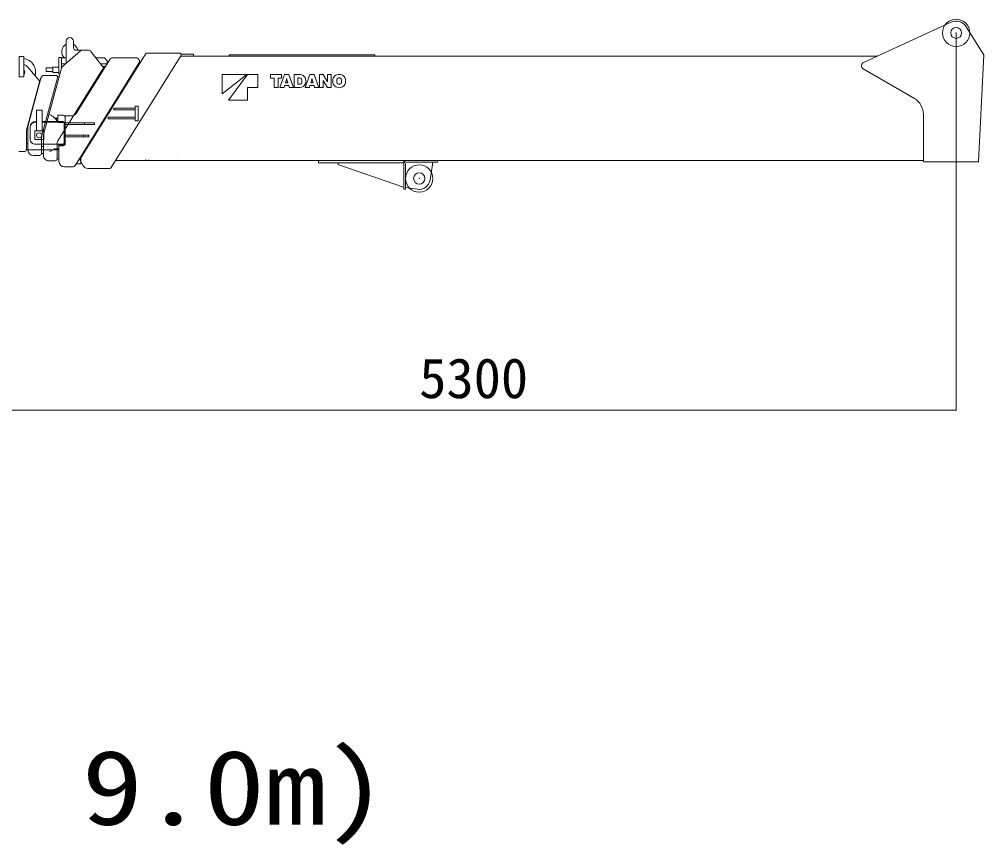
# Model space of a CAD drawing. Units: millimetres, scale not verified. Extents: x -42060 to 41922, y -35725 to 35822.
# Drawn here: x 3040 to 8339, y 322 to 4859 of the extents above; entities that cross this region are included whole.
import ezdxf
from ezdxf.enums import TextEntityAlignment as Align

# ---------------------------------------------------------------- set-up
doc = ezdxf.new("R2010")
doc.units = ezdxf.units.MM
doc.header["$LTSCALE"] = 300
doc.header["$PDMODE"] = 32
doc.header["$PDSIZE"] = 150
doc.layers.add('0-0_0', color=7, linetype='Continuous', lineweight=18)
doc.styles.add('ＭＳ ゴシック', font='')
doc.styles.get('ＭＳ ゴシック').set_extended_font_data('MS Gothic')

# ---------------------------------------------------------------- blocks, each defined once
blk = doc.blocks.new('_OPEN30')
at = {"layer": '0-0_0'}
blk.add_line((0, 0), (-1, 0), dxfattribs=at)
blk.add_lwpolyline([(-1, 0.3), (0, 0), (-1, -0.3)], dxfattribs=at)

msp = doc.modelspace()

# ---------------------------------------------------------------- linework, layer by layer
at = {"layer": '0-0_0'}
for p, q in [((8160.6, 4842.9), (7679.4, 4622)), ((8187.7, 4783.3), (8187.7, 2709)), ((8242.9, 4818.1), (8326.2, 4684.2)), ((3297.7, 4617.2), (3297.7, 4737.8)), ((3337.7, 4737.8), (3337.7, 4699.8)), ((3377.1, 4685), (3277.4, 4599.8)), ((3390.1, 4689.8), (3347.7, 4689.8)), ((3390.1, 4689.8), (3417.8, 4689.8)), ((3433.7, 4681.9), (3498.5, 4597.3)), ((3737.1, 4673.3), (3724.7, 4653.3)), ((3747.7, 4673.3), (3737.1, 4673.3)), ((3747.7, 4673.3), (3759.5, 4673.3)), ((3919.7, 4673.3), (3759.5, 4673.3)), ((3929.2, 4666.3), (3992.8, 4666.3)), ((4192.7, 4663.8), (4192.7, 4656.8)), ((8309.7, 4075.8), (8339.2, 4663.4)), ((8339.2, 4663.4), (8326.2, 4684.2)), ((3040, 4542.7), (3040, 4641.7)), ((3272.7, 4649.3), (3256.7, 4649.3)), ((3272.7, 4608.3), (3272.7, 4649.3)), ((3297.7, 4646.3), (3272.7, 4646.3)), ((3294.4, 4614.3), (3272.7, 4614.3)), ((3348.6, 4056.7), (3697.2, 4616.7)), ((3536.9, 4637.9), (3352.5, 4341.4)), ((3373, 4088.7), (3724.7, 4653.3)), ((3507.7, 4646.3), (3461, 4646.3)), ((3522.2, 4614.3), (3485.5, 4614.3)), ((3507.7, 4646.3), (3522.7, 4631.3)), ((3522.7, 4614.3), (3522.7, 4631.3)), ((3537.7, 4639.3), (3537.8, 4639.3)), ((3537.7, 4639.3), (3537.7, 4639.1)), ((3545.7, 4044), (3928.2, 4658)), ((3680.2, 4647.3), (3553.8, 4647.3)), ((3701.6, 4616.3), (3696.9, 4616.3)), ((7755.2, 4656.8), (3927.4, 4656.8)), ((3086.8, 4596.4), (3149.1, 4523.2)), ((3173.4, 4225.3), (3271.1, 4589.8)), ((3187.7, 4589.3), (3189.7, 4591.3)), ((3187.7, 4589.3), (3187.7, 4581.3)), ((3187.7, 4581.3), (3187.7, 4573.3)), ((3187.7, 4573.3), (3189.7, 4571.3)), ((3224.7, 4591.3), (3189.7, 4591.3)), ((3224.7, 4571.3), (3189.7, 4571.3)), ((3240.7, 4596.3), (3224.7, 4596.3)), ((3224.7, 4581.3), (3224.7, 4596.3)), ((3224.7, 4566.3), (3224.7, 4581.3)), ((3240.7, 4566.3), (3224.7, 4566.3)), ((3256.7, 4596.3), (3240.7, 4596.3)), ((3256.7, 4566.3), (3240.7, 4566.3)), ((3499, 4585.9), (3252.3, 4191.1)), ((3272.7, 4594.8), (3272.7, 4599.3)), ((3273.2, 4594.8), (3272.7, 4594.8)), ((3272.7, 4593.9), (3272.7, 4594.8)), ((3512.9, 4599.3), (3497, 4599.3)), ((3510.1, 4594.8), (3499.9, 4594.8)), ((7677.6, 4586.5), (7958.1, 4422.7)), ((3040, 4542.7), (3065, 4542.7)), ((3151.2, 4514.1), (3080.5, 4249.2)), ((3158.6, 4535.5), (3087.6, 4270.3)), ((3155.7, 4524.3), (3148.2, 4524.3)), ((3162.6, 4214.3), (3249.2, 4537.7)), ((3239.6, 4550.3), (3178, 4550.3)), ((3258.9, 4544.3), (3248.8, 4544.3)), ((4154.3, 4554.5), (4154.3, 4449.5)), ((4154.3, 4554.5), (4290.7, 4554.5)), ((4154.3, 4449.5), (4290.7, 4554.5)), ((4189.3, 4414.5), (4294.2, 4554.5)), ((4294.2, 4554.5), (4350.2, 4554.5)), ((4350.2, 4554.5), (4350.2, 4484.5)), ((4420.2, 4554.5), (4420.2, 4535.5)), ((4420.2, 4554.5), (4481.4, 4554.5)), ((4420.2, 4535.5), (4439.7, 4535.5)), ((4439.7, 4535.5), (4439.7, 4484.5)), ((4461.9, 4535.5), (4461.9, 4484.5)), ((4461.9, 4535.5), (4481.4, 4535.5)), ((4497.2, 4554.5), (4471.9, 4484.5)), ((4481.4, 4554.5), (4481.4, 4535.5)), ((4497.2, 4554.5), (4521.1, 4554.5)), ((4507.7, 4526.4), (4502.5, 4509.5)), ((4502.5, 4509.5), (4515.9, 4509.5)), ((4508.9, 4532), (4509.4, 4532)), ((4510.7, 4526.5), (4515.9, 4509.5)), ((4521.1, 4554.5), (4546.5, 4484.5)), ((4550.2, 4554.5), (4585.1, 4554.5)), ((4570.9, 4537.3), (4580, 4537.3)), ((4611, 4484.5), (4636.3, 4554.5)), ((4636.3, 4554.5), (4660.3, 4554.5)), ((4646.8, 4526.3), (4641.6, 4509.5)), ((4641.6, 4509.5), (4655, 4509.5)), ((4648, 4532), (4648.5, 4532)), ((4649.8, 4526.5), (4655, 4509.5)), ((4660.3, 4554.5), (4685.6, 4484.5)), ((4689.3, 4554.5), (4710, 4554.5)), ((4689.3, 4554.5), (4689.3, 4484.5)), ((4709, 4523.2), (4709.4, 4523.2)), ((4709.3, 4517.9), (4709.3, 4484.5)), ((4710, 4554.5), (4730.6, 4521)), ((4712.2, 4518.2), (4732.9, 4484.5)), ((4733.5, 4515.8), (4733.9, 4515.8)), ((4733.6, 4554.5), (4733.6, 4521.3)), ((4733.6, 4554.5), (4753.6, 4554.5)), ((4753.6, 4554.5), (4753.6, 4484.5)), ((4294.2, 4484.5), (4350.2, 4484.5)), ((4294.2, 4484.5), (4294.2, 4414.5)), ((4439.7, 4484.5), (4461.9, 4484.5)), ((4471.9, 4484.5), (4494.8, 4484.5)), ((4497.9, 4494.7), (4494.8, 4484.5)), ((4497.9, 4494.7), (4520.5, 4494.7)), ((4520.5, 4494.7), (4523.6, 4484.5)), ((4523.6, 4484.5), (4546.5, 4484.5)), ((4611, 4484.5), (4633.9, 4484.5)), ((4637, 4494.7), (4633.9, 4484.5)), ((4637, 4494.7), (4659.6, 4494.7)), ((4659.6, 4494.7), (4662.7, 4484.5)), ((4662.7, 4484.5), (4685.6, 4484.5)), ((4689.3, 4484.5), (4709.3, 4484.5)), ((4732.9, 4484.5), (4753.6, 4484.5)), ((4189.3, 4414.5), (4294.2, 4414.5)), ((3133.7, 4360), (3133.7, 4346.6)), ((3133.7, 4360), (3165.7, 4360)), ((3133.7, 4331.2), (3133.7, 4346.6)), ((3165.7, 4360), (3165.7, 4346.6)), ((3165.7, 4331.2), (3165.7, 4346.6)), ((3558.7, 4369.9), (3558.7, 4361.3)), ((3558.7, 4361.3), (3676.7, 4361.3)), ((3559, 4370.3), (3676.7, 4370.3)), ((3692.7, 4381.3), (3676.7, 4381.3)), ((3676.7, 4381.3), (3676.7, 4301.3)), ((3129.7, 4296.6), (3133.7, 4296.6)), ((3129.7, 4293.5), (3133.7, 4293.5)), ((3133.7, 4244.8), (3133.7, 4331.2)), ((3165.7, 4244.8), (3165.7, 4331.2)), ((3165.7, 4296.6), (3251.7, 4296.6)), ((3165.7, 4293.5), (3251.7, 4293.5)), ((3236, 4314.8), (3251.7, 4314.8)), ((3239.1, 4311.7), (3251.7, 4311.7)), ((3251.7, 4331), (3251.7, 4296.3)), ((3251.7, 4331), (3280.7, 4331)), ((3251.7, 4296.3), (3251.7, 4290.7)), ((3251.7, 4296.3), (3280.7, 4296.3)), ((3292.7, 4327.3), (3327, 4327.3)), ((3292.7, 4327.3), (3292.7, 4290.3)), ((3528.7, 4321.3), (3528.7, 4312.3)), ((3528.7, 4321.3), (3676.7, 4321.3)), ((3528.7, 4312.3), (3676.7, 4312.3)), ((8007.7, 4336.4), (8007.7, 4075.8)), ((3080.5, 4249.2), (3080.5, 4142.2)), ((3087.6, 4270.3), (3087.6, 4140.3)), ((3099.7, 4265.4), (3099.7, 4268.5)), ((3099.7, 4199.8), (3099.7, 4265.4)), ((3124.7, 4244.8), (3174.7, 4244.8)), ((3251.7, 4290.7), (3280.7, 4290.7)), ((3286.7, 4285.1), (3286.7, 4174.5)), ((3292.7, 4290.3), (3292.7, 4174.5)), ((3292.7, 4281.3), (3397.7, 4281.3)), ((3397.7, 4281.3), (3452.7, 4281.3)), ((3162.6, 4214.3), (3162.6, 4120.3)), ((3172.7, 4220.2), (3172.7, 4156.6)), ((3392.7, 4221.3), (3292.7, 4221.3)), ((3392.7, 4212.3), (3292.7, 4212.3)), ((3392.7, 4221.3), (3392.7, 4212.3)), ((3392.7, 4212.3), (3422.7, 4212.3)), ((3076.4, 4141.3), (3252.7, 4141.3)), ((3080.3, 4140.3), (3087.5, 4140.3)), ((3087.5, 4178.3), (3080.5, 4178.3)), ((3087.6, 4178.2), (3080.5, 4178.2)), ((3087.5, 4140.3), (3087.5, 4178.3)), ((3280.7, 4171.7), (3129.7, 4171.7)), ((3172.7, 4159.8), (3162.6, 4159.8)), ((3172.6, 4121.8), (3172.6, 4159.8)), ((3172.7, 4156.6), (3172.7, 4150.7)), ((3172.7, 4150.7), (3172.7, 4109.2)), ((3257.7, 4141.3), (3223, 4141.3)), ((3257.7, 4146.8), (3230, 4146.8)), ((3247.7, 4175.2), (3247.7, 4156.6)), ((3252.7, 4146.8), (3247.7, 4146.8)), ((3252.7, 4141.3), (3247.7, 4141.3)), ((3252.7, 4146.8), (3252.7, 4141.3)), ((3257.7, 4171.7), (3257.7, 4077.3)), ((3257.7, 4141.3), (3257.7, 4091.3)), ((3261.7, 4163.3), (3261.7, 4168.9)), ((3261.7, 4163.3), (3280.7, 4163.3)), ((3070.5, 4132.2), (3037.5, 4132.2)), ((3117.6, 4110.3), (3152.6, 4110.3)), ((3162.6, 4121.8), (3172.6, 4121.8)), ((3202.7, 4081), (3237.7, 4081)), ((3247.7, 4091.3), (3257.7, 4091.3)), ((3373, 4088.7), (3377.7, 4079.3)), ((3381.4, 4102.3), (3377, 4102.3)), ((3377.7, 4064.3), (3377.7, 4102.3)), ((8007.7, 4083.3), (3570.1, 4083.3)), ((3739.7, 4089.3), (3739.7, 4089.5)), ((3744.5, 4089.3), (3744.4, 4089.5)), ((3747.7, 4089.3), (3747.7, 4089.5)), ((3751, 4089.3), (3751, 4089.5)), ((3755.7, 4089.3), (3755.7, 4089.5)), ((3910.7, 4089.3), (3910.7, 4089.5)), ((4683.7, 4083.3), (4683.7, 4069.3)), ((5153.7, 4083.3), (5153.7, 4069.3)), ((5337.7, 4083.3), (5337.7, 4074.3)), ((3287.7, 4047.3), (3331.6, 4047.3)), ((3353.3, 4064.3), (3377.7, 4064.3)), ((3377.7, 4079.3), (3383, 4068.8)), ((3383, 4068.8), (3389.4, 4055.9)), ((3416.3, 4039.3), (3537.2, 4039.3)), ((5153.7, 4069.3), (4683.7, 4069.3)), ((5150.8, 3935.8), (4790.8, 4060.8)), ((5153.7, 4069.3), (5153.7, 4064.3)), ((5153.7, 4059.3), (5153.7, 4064.3)), ((5153.7, 4059.3), (5153.7, 4056.8)), ((5153.7, 4056.8), (5153.7, 4042.8)), ((5153.7, 3924.3), (5153.7, 4042.8)), ((5162.7, 3924.3), (5162.7, 4064.3)), ((5172.7, 4074.3), (5247.7, 4074.3)), ((5247.7, 4074.3), (5337.7, 4074.3)), ((5297, 3974.5), (5312.7, 4074.3)), ((8007.7, 4075.8), (8295.7, 4075.8)), ((8309.7, 4075.8), (8295.7, 4075.8)), ((5152.9, 3941.9), (5150.8, 3935.8)), ((5153.7, 3944.3), (5152.9, 3941.9)), ((5162.7, 3924.3), (5153.7, 3924.3)), ((5228.9, 3924.4), (5162.7, 3934.3)), ((8185, 2710), (2890.2, 2710))]:
    msp.add_line(p, q, dxfattribs=at)
for points in [[(3997.7, 4657.3), (3997.7, 4666.3), (3992.8, 4666.3)], [(4192.7, 4663.8), (4992.7, 4663.8), (4992.7, 4656.8)], [(3040, 4641.7), (3040, 4653.7), (3065, 4653.7)], [(3065, 4542.7), (3065, 4641.7), (3065, 4653.7)], [(3262.9, 4559.3), (3256.7, 4559.3), (3256.7, 4649.3)], [(3276.8, 4599.3), (3272.7, 4599.3), (3272.7, 4608.3)], [(4550.2, 4554.5), (4550.2, 4484.5), (4583.5, 4484.5)], [(4570.9, 4537.3), (4570.9, 4502.1), (4579.9, 4502.1)], [(3692.7, 4381.3), (3692.7, 4301.3), (3676.7, 4301.3)], [(3124.7, 4244.8), (3124.7, 4197.8), (3174.7, 4197.8), (3174.7, 4244.8)], [(3292.7, 4290.3), (3397.7, 4290.3), (3397.7, 4281.3)], [(3397.7, 4290.3), (3452.7, 4290.3), (3452.7, 4281.3)], [(3392.7, 4221.3), (3422.7, 4221.3), (3422.7, 4212.3)], [(3247.7, 4156.6), (3247.7, 4150.7), (3247.7, 4090.4)], [(3280.7, 4168.9), (3261.7, 4168.9), (3261.7, 4171.7)], [(4793.7, 4069.3), (4792, 4064.5), (4790.8, 4060.8)]]:
    msp.add_lwpolyline(points, dxfattribs=at)
for centre, radius in [((8187.7, 4783.8), 30), ((5237.7, 3983.8), 31)]:
    msp.add_circle(centre, radius, dxfattribs=at)
for centre, radius, start, end in [((8187.7, 4783.8), 65, 31.8908, 114.6565), ((3317.7, 4680.8), 45, 116.3879, 230.0555), ((3317.7, 4737.8), 20, 0, 180), ((3317.7, 4680.8), 45, 11.5369, 63.6123), ((3347.7, 4699.8), 10, 180, 270), ((3390.1, 4669.8), 20, 90, 130.5154), ((3417.8, 4669.8), 20, 37.4271, 90), ((3919.7, 4663.3), 10, 328.0759, 90), ((3052.5, 4567.7), 77, 345.8899, 80.6574), ((3052.5, 4567.2), 45, 40.4249, 73.8724), ((3553.8, 4627.3), 20, 90, 148.1235), ((3680.2, 4627.3), 20, 328.0977, 90), ((7687.7, 4603.8), 20, 114.6565, 239.7203), ((3052.5, 4567.2), 17.5, 315.5847, 44.4153), ((3290.4, 4584.6), 20, 130.5154, 164.9921), ((3490.6, 4591.2), 10, 327.9946, 37.4271), ((3052.5, 4567.7), 17.9, 314.4494, 314.9971), ((3141.5, 4516.7), 10, 345.0686, 40.4249), ((3178, 4530.3), 20, 90, 165.0049), ((3239.6, 4540.3), 10, 345.0049, 90), ((4472.6, 4537.3), 36.7, 342.7031, 351.7387), ((4545.8, 4537.3), 36.7, 188.2613, 197.133), ((4579.9, 4514.8), 12.7, 270, 340.2753), ((4580, 4525), 12.3, 22.213, 90), ((4583.5, 4514.4), 29.9, 270, 341.626), ((4585.1, 4527.1), 27.4, 23.9326, 90), ((4566.7, 4519.5), 26.7, 340.2753, 22.213), ((4568.1, 4519.5), 46.1, 341.626, 23.9326), ((4611.7, 4537.3), 36.7, 342.648, 351.7387), ((4684.9, 4537.3), 36.7, 188.2613, 197.133), ((4664.3, 4517.9), 45, 0, 6.7298), ((4771.6, 4554.5), 69.6, 206.7229, 211.4737), ((4671.3, 4484.5), 69.6, 26.7229, 31.5782), ((4778.6, 4521.1), 45, 179.7707, 186.7298), ((4804.3, 4519.5), 42.2, 152.9385, 207.0618), ((4794.3, 4524.6), 30.9, 107.2631, 152.9385), ((4819.9, 4519.5), 35.5, 165.1324, 194.5082), ((4797.6, 4513.9), 42.2, 72.7358, 107.2631), ((4797.6, 4513.7), 12.4, 194.1736, 344.7968), ((4797.6, 4525.4), 12.4, 14.1762, 164.7995), ((4775.3, 4519.5), 35.5, 345.1314, 14.5091), ((4800.9, 4524.6), 30.9, 27.0615, 72.7358), ((4790.9, 4519.5), 42.2, 332.9382, 27.0615), ((4794.3, 4514.4), 30.9, 207.0618, 252.737), ((4797.6, 4525.1), 42.2, 252.737, 287.264), ((4800.9, 4514.4), 30.9, 287.264, 332.9382), ((7907.7, 4336.4), 100, 0, 59.7204), ((3327, 4357.3), 30, 270, 328.1236), ((3192.7, 4220.2), 20, 164.9921, 180), ((3277.7, 4175.2), 30, 147.9946, 180), ((3070.5, 4142.2), 10, 270, 0), ((3117.6, 4140.3), 30, 180, 270), ((3152, 4238), 120, 297.1515, 306.3056), ((3280.7, 4185.8), 12, 359.88, 0), ((3152.6, 4120.3), 10, 270, 0), ((3731.5, 4095.5), 6.2, 270, 283.9686), ((5172.7, 4064.3), 19, 90.0501, 180), ((3287.7, 4077.3), 30, 180, 270), ((3331.6, 4067.3), 20, 270, 328.0977), ((3416.3, 4069.3), 30, 206.5651, 270), ((3537.2, 4049.3), 10, 270, 328.0759), ((5172.7, 4064.3), 10, 90, 180), ((5237.7, 3983.8), 60, 261.536, 351.0457)]:
    msp.add_arc(centre, radius, start, end, dxfattribs=at)
for centre, major_axis, ratio, start_param, end_param in [((3129.7, 4268.5), (-30, 0), 0.936672, 4.712389, 6.283185), ((3129.7, 4265.4), (-30, 0), 0.936672, 4.712389, 6.283185), ((3149.7, 4237.8), (119, 0.1), 0.940197, 0.553093, 1.070365), ((3280.7, 4318.3), (0, 12.8), 0.940481, 4.713699, 6.283185), ((3280.7, 4285.1), (12, 0), 0.936672, 6.283185, 7.853982), ((3280.7, 4285.1), (-6, 0), 0.936672, 3.141593, 4.712389), ((3129.7, 4199.8), (-30, 0), 0.936672, 6.283185, 7.853982), ((3149.7, 4221.3), (15, 0), 0.939693, 6.283185, 9.424778), ((3149.7, 4221.3), (15, 0), 0.939693, 3.141593, 6.283185), ((3280.7, 4177.3), (-6, 0), 0.936672, 1.570796, 3.141593), ((3280.7, 4174.5), (-6, 0), 0.936672, 1.570796, 3.141593), ((3280.7, 4174.5), (-12, 0), 0.936672, 1.570796, 3.141593), ((3202.7, 4109.2), (-30, 0), 0.939662, 6.283185, 7.853982), ((3237.7, 4090.4), (-10, 0), 0.939662, 1.570796, 3.141593)]:
    msp.add_ellipse(centre, major_axis=major_axis, ratio=ratio, start_param=start_param, end_param=end_param, dxfattribs=at)
for p in [(8187.7, 4783.8), (5237.7, 3983.8)]:
    msp.add_point(p, dxfattribs=at)

# ---------------------------------------------------------------- block references
at = {"layer": '0-0_0', "xscale": 2.77, "yscale": 2.77}
msp.add_blockref('_OPEN30', (8187.7, 2710), dxfattribs=at)

# ---------------------------------------------------------------- texts
at = {"layer": '0-0_0', "style": 'ＭＳ ゴシック'}
msp.add_text('5300', height=219.9, dxfattribs=at).set_placement((5237.6, 2710.5), align=Align.BOTTOM_LEFT)
at = {"layer": '0-0_0', "style": 'ＭＳ ゴシック', "width": 1.2}
msp.add_text('GR130122( 9.0m)', height=410.6, dxfattribs=at).set_placement((31.6, 308), align=Align.BOTTOM_LEFT)

doc.saveas('drawing.dxf')
